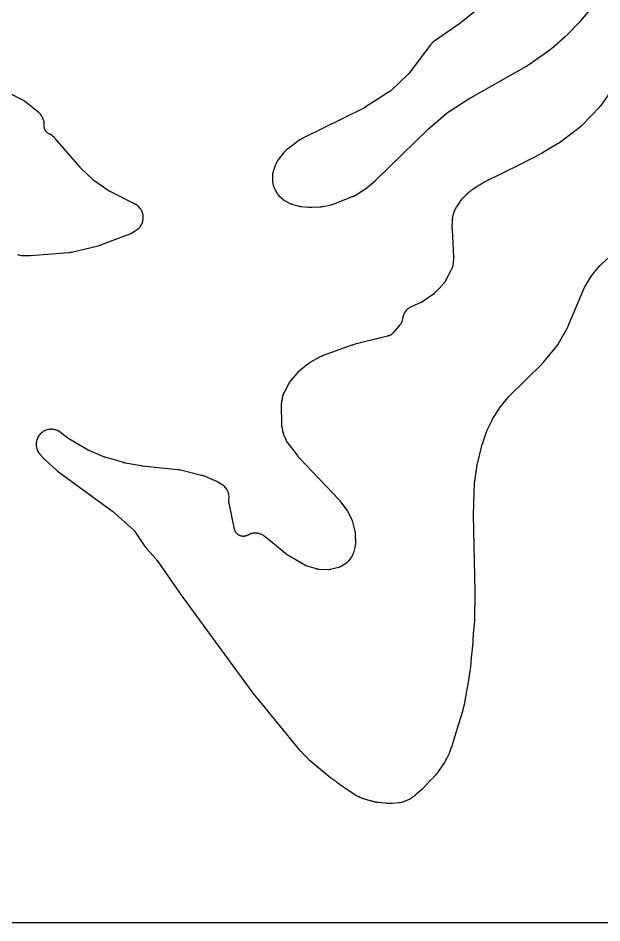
# Model space of a CAD drawing. Header units: millimetres. Extents: x 0 to 300, y 0 to 300.
# Drawn here: x 137 to 233.8, y -0.1 to 150 of the extents above; entities that cross this region are included whole.
import ezdxf

# ---------------------------------------------------------------- set-up
doc = ezdxf.new("R2010")
doc.units = ezdxf.units.MM
doc.layers.add('CUT', color=7, linetype='CONTINUOUS')

msp = doc.modelspace()

# ---------------------------------------------------------------- linework, layer by layer
at = {"layer": 'CUT'}
for points in [[(300.0625, 298.5575), (300.0625, 1.4375), (300.0625, 0.5522), (300.0589, 0.4788), (300.0503, 0.4206), (300.036, 0.3635), (300.0162, 0.3082), (299.991, 0.255), (299.9608, 0.2046), (299.9257, 0.1573), (299.8863, 0.1137), (299.8427, 0.0743), (299.7954, 0.0392), (299.745, 0.009), (299.6918, -0.0162), (299.6365, -0.036), (299.5794, -0.0503), (299.5212, -0.0589), (299.4478, -0.0625), (298.5625, -0.0625), (1.4375, -0.0625)], [(212.6557, 151.045), (210.2369, 149.09), (210.2313, 149.0855), (210.2182, 149.0751), (210.2125, 149.0706), (210.1989, 149.06), (210.1919, 149.0546), (210.1756, 149.042), (210.1685, 149.0367), (210.1603, 149.0305), (210.1532, 149.0252), (210.1365, 149.013), (210.1294, 149.0077), (210.1257, 149.0051), (210.1172, 148.999), (210.0971, 148.9849), (210.0885, 148.9789), (206.0774, 146.2287), (206.0643, 146.2194), (205.9798, 146.1581), (205.9669, 146.1484), (205.9171, 146.1102), (205.8921, 146.0899), (205.7356, 145.9559), (205.689, 145.9115), (205.5477, 145.7614), (205.5263, 145.7374), (205.4858, 145.6894), (205.4756, 145.677), (205.4102, 145.5954), (205.4004, 145.5827), (201.8423, 140.8834), (201.8366, 140.8759), (201.8277, 140.8644), (201.8127, 140.8456), (201.7923, 140.8206), (201.7738, 140.7987), (201.7588, 140.7815), (201.7502, 140.7718), (201.7469, 140.7681), (201.7278, 140.7475), (201.6845, 140.7022), (201.658, 140.6756), (201.6488, 140.6668), (201.642, 140.6603), (198.7717, 137.9554), (198.7641, 137.9483), (198.7522, 137.9374), (198.7323, 137.9196), (198.7053, 137.8962), (198.6809, 137.8758), (198.6613, 137.8599), (198.65, 137.851), (198.6458, 137.8477), (198.6209, 137.8289), (198.5648, 137.7881), (198.5305, 137.7644), (198.5188, 137.7567), (198.5101, 137.751), (194.5547, 135.2116), (194.544, 135.2049), (194.5191, 135.1894), (194.5084, 135.1828), (194.4952, 135.1749), (194.4844, 135.1684), (194.459, 135.1536), (194.4481, 135.1474), (194.4355, 135.1402), (194.4245, 135.1341), (194.3988, 135.12), (194.3877, 135.114), (194.3741, 135.1069), (194.3629, 135.101), (194.3368, 135.0877), (194.3255, 135.082), (184.1705, 130.0654), (184.1589, 130.0595), (184.0844, 130.0207), (184.0729, 130.0146), (184.0286, 129.9902), (184.0062, 129.9773), (183.8624, 129.8901), (183.8406, 129.8762), (183.7985, 129.8481), (183.7878, 129.8408), (183.7189, 129.7927), (183.7083, 129.7851), (181.6457, 128.2768), (181.6347, 128.2685), (181.5635, 128.2139), (181.5527, 128.2054), (181.5107, 128.1716), (181.4896, 128.1538), (181.357, 128.0367), (181.3173, 127.9983), (181.1961, 127.8696), (181.1776, 127.849), (181.1425, 127.8081), (181.1336, 127.7976), (181.0768, 127.7282), (181.0682, 127.7174), (180.1208, 126.5053), (180.1112, 126.4926), (180.0496, 126.4093), (180.0403, 126.3964), (180.0046, 126.3454), (179.9871, 126.3188), (179.8791, 126.1454), (179.8483, 126.0896), (179.7593, 125.9057), (179.7462, 125.8767), (179.7221, 125.8193), (179.7161, 125.8046), (179.6785, 125.708), (179.6729, 125.6931), (179.3171, 124.7016), (179.3124, 124.688), (179.2828, 124.5988), (179.2785, 124.5851), (179.262, 124.5311), (179.2542, 124.5033), (179.2087, 124.3237), (179.1972, 124.2671), (179.1696, 124.0865), (179.1636, 124.029), (179.1533, 123.8441), (179.1524, 123.8152), (179.152, 123.7587), (179.1521, 123.7443), (179.1536, 123.6504), (179.1541, 123.6359), (179.1826, 122.9368), (179.1835, 122.9205), (179.1907, 122.8146), (179.1921, 122.7983), (179.1981, 122.7348), (179.2021, 122.7024), (179.2334, 122.4954), (179.2466, 122.4315), (179.2994, 122.2319), (179.3195, 122.1698), (179.3948, 121.9744), (179.4073, 121.9443), (179.4334, 121.8861), (179.4403, 121.8713), (179.4864, 121.7757), (179.4937, 121.761), (179.8098, 121.1487), (179.8161, 121.1369), (179.8576, 121.0607), (179.8641, 121.049), (179.8901, 121.0037), (179.9039, 120.9808), (179.9958, 120.8362), (180.0264, 120.7924), (180.1293, 120.6583), (180.1637, 120.6174), (180.2797, 120.4914), (180.2982, 120.4721), (180.3352, 120.4353), (180.3448, 120.426), (180.4078, 120.3661), (180.4176, 120.357), (180.7494, 120.0554), (180.7632, 120.0432), (180.8541, 119.9655), (180.8682, 119.9538), (180.9242, 119.9088), (180.9535, 119.8867), (181.1487, 119.7488), (181.1794, 119.7285), (181.2404, 119.6908), (181.2561, 119.6813), (181.3597, 119.6216), (181.3758, 119.6126), (181.8626, 119.3514), (181.8779, 119.3434), (181.9784, 119.2932), (181.994, 119.2857), (182.0551, 119.2573), (182.0868, 119.2436), (182.2955, 119.1609), (182.3279, 119.1491), (182.3919, 119.128), (182.4084, 119.1228), (182.516, 119.0906), (182.5326, 119.0858), (183.4166, 118.8487), (183.4291, 118.8454), (183.5104, 118.8255), (183.523, 118.8225), (183.5721, 118.8116), (183.5974, 118.8065), (183.7623, 118.7772), (183.7878, 118.7732), (183.8377, 118.7665), (183.8505, 118.7649), (183.9337, 118.7556), (183.9465, 118.7543), (185.1657, 118.6439), (185.1869, 118.6424), (185.3248, 118.6348), (185.346, 118.634), (185.5192, 118.6307), (185.5404, 118.6306), (185.6785, 118.6328), (185.6997, 118.6335), (187.0447, 118.7027), (187.0644, 118.7041), (187.1917, 118.7148), (187.2113, 118.7168), (187.3706, 118.7355), (187.3901, 118.7381), (187.5165, 118.7572), (187.5359, 118.7605), (188.6578, 118.9676), (188.6716, 118.9703), (188.7613, 118.989), (188.7751, 118.9921), (188.8287, 119.0046), (188.856, 119.0117), (189.0323, 119.0617), (189.0593, 119.07), (189.1115, 119.0876), (189.1248, 119.0922), (189.211, 119.1234), (189.2242, 119.1283), (192.4564, 120.3842), (192.4697, 120.3896), (192.5559, 120.4255), (192.5691, 120.4311), (192.6204, 120.4539), (192.6463, 120.4662), (192.8131, 120.5502), (192.8384, 120.5637), (192.8873, 120.5913), (192.8997, 120.5985), (192.9799, 120.6464), (192.9921, 120.6539), (194.2312, 121.4345), (194.2467, 121.4446), (194.3463, 121.5117), (194.3614, 121.5223), (194.4838, 121.6103), (194.4986, 121.6213), (194.5939, 121.6945), (194.6083, 121.7059), (196.1851, 122.9951), (196.1953, 123.0036), (196.2611, 123.0599), (196.2711, 123.0687), (196.3522, 123.1412), (196.362, 123.1502), (196.4253, 123.2094), (196.4349, 123.2186), (204.9397, 131.536), (204.9444, 131.5405), (204.9554, 131.5511), (204.9601, 131.5556), (204.9714, 131.5663), (204.9773, 131.5718), (204.9909, 131.5846), (204.9968, 131.5901), (205.0037, 131.5964), (205.0097, 131.6018), (205.0236, 131.6144), (205.0296, 131.6197), (205.0327, 131.6224), (205.0399, 131.6287), (205.0567, 131.6433), (205.0639, 131.6495), (208.2178, 134.3213), (208.2286, 134.3303), (208.2541, 134.3512), (208.2651, 134.3601), (208.2784, 134.3707), (208.2895, 134.3794), (208.3154, 134.3993), (208.3266, 134.4078), (208.3396, 134.4175), (208.3509, 134.4258), (208.3776, 134.445), (208.389, 134.4531), (208.4031, 134.4629), (208.4147, 134.4709), (208.4419, 134.4892), (208.4536, 134.497), (211.6072, 136.553), (211.6121, 136.5562), (211.6237, 136.5637), (211.6286, 136.5668), (211.6405, 136.5744), (211.6467, 136.5782), (211.661, 136.5871), (211.6671, 136.5909), (211.6743, 136.5953), (211.6805, 136.599), (211.695, 136.6077), (211.7012, 136.6114), (211.7044, 136.6133), (211.7118, 136.6176), (211.7291, 136.6276), (211.7366, 136.6319), (221.3031, 142.0258), (221.3163, 142.0334), (221.4013, 142.0842), (221.4143, 142.0922), (221.5194, 142.1588), (221.5322, 142.1671), (221.6145, 142.2222), (221.6271, 142.2308), (225.1804, 144.741), (225.1921, 144.7495), (225.2679, 144.8059), (225.2795, 144.8147), (225.3729, 144.8877), (225.3842, 144.8968), (225.4572, 144.9567), (225.4683, 144.9661), (227.7349, 146.9219), (227.744, 146.9299), (227.8022, 146.9822), (227.8111, 146.9903), (227.8829, 147.0575), (227.8916, 147.0658), (227.9477, 147.1205), (227.9563, 147.129), (230.0668, 149.2686), (230.0753, 149.2773), (230.1296, 149.3347), (230.1379, 149.3436), (230.2047, 149.417), (230.2128, 149.4261), (230.2647, 149.4857), (230.2726, 149.4949), (232.1868, 151.7791)], [(235.5602, 138.2556), (233.6296, 135.5073), (233.6257, 135.5017), (233.6165, 135.4889), (233.6148, 135.4865), (233.5965, 135.4619), (233.559, 135.4133), (233.5459, 135.3968), (233.5269, 135.3745), (233.4755, 135.3163), (233.453, 135.2917), (230.4976, 132.1856), (230.4926, 132.1805), (230.4811, 132.1685), (230.4789, 132.1663), (230.4561, 132.1437), (230.4096, 132.0992), (230.3934, 132.0842), (230.3702, 132.0641), (230.3075, 132.012), (230.2802, 131.9902), (226.7856, 129.307), (226.7746, 129.2988), (226.762, 129.2894), (226.6458, 129.2338), (226.6197, 129.2205), (226.5693, 129.1933), (226.5564, 129.1862), (226.4737, 129.1389), (226.4611, 129.1314), (223.9763, 127.6288), (223.9191, 127.5951), (220.2431, 125.7406), (214.3713, 122.8189), (214.3571, 122.8116), (214.2659, 122.7632), (214.2519, 122.7555), (214.139, 122.6916), (214.1252, 122.6836), (214.0366, 122.6304), (214.0231, 122.622), (213.8774, 122.5291), (213.8696, 122.525), (213.7609, 122.4658), (213.7444, 122.4564), (213.6104, 122.3778), (213.5941, 122.3679), (213.4894, 122.3019), (213.4735, 122.2915), (212.9454, 121.9346), (212.3751, 121.5709), (212.3658, 121.5649), (212.3014, 121.5221), (212.2919, 121.5157), (212.2502, 121.4868), (212.2304, 121.4725), (212.1088, 121.3808), (212.0918, 121.3675), (212.082, 121.3606), (212.0615, 121.3454), (211.9601, 121.2668), (211.955, 121.2632), (211.9446, 121.2556), (211.9041, 121.2257), (211.8837, 121.2099), (211.7534, 121.1045), (211.7338, 121.0879), (211.696, 121.0546), (211.6864, 121.0459), (211.6248, 120.9891), (211.6154, 120.9803), (211.2358, 120.6151), (210.9504, 120.3625), (210.937, 120.3504), (210.8518, 120.2703), (210.8389, 120.2578), (210.7892, 120.2082), (210.7645, 120.182), (210.7105, 120.1211), (210.6726, 120.0819), (210.6488, 120.0558), (210.5869, 119.9835), (210.5537, 119.9477), (210.5311, 119.9218), (210.3888, 119.7494), (210.3677, 119.7223), (210.328, 119.6682), (210.318, 119.6542), (210.2546, 119.5621), (210.245, 119.5478), (209.7963, 118.856), (209.6972, 118.7131), (209.6894, 118.7015), (209.6394, 118.6257), (209.6319, 118.6139), (209.6029, 118.5677), (209.5886, 118.5437), (209.5006, 118.3876), (209.4857, 118.358), (209.417, 118.2265), (209.3933, 118.1754), (209.3251, 118.0084), (209.3151, 117.9821), (209.2967, 117.9303), (209.2922, 117.9169), (209.2636, 117.83), (209.2594, 117.8166), (209.1411, 117.4255), (209.1359, 117.4102), (209.1313, 117.396), (209.1025, 117.3037), (209.0983, 117.2895), (209.0824, 117.2336), (209.075, 117.2048), (209.0319, 117.0191), (209.0214, 116.9606), (208.997, 116.7716), (208.9939, 116.742), (208.9893, 116.6841), (208.9883, 116.6693), (208.9831, 116.5727), (208.9825, 116.5579), (208.9449, 115.2756), (208.9447, 115.2624), (208.944, 115.1766), (208.9441, 115.1634), (208.9457, 115.0557), (208.946, 115.0425), (208.9491, 114.9567), (208.9498, 114.9435), (209.2213, 110.3226), (209.2219, 110.3126), (209.2226, 110.297), (209.2235, 110.2713), (209.2237, 110.2588), (209.2234, 110.2503), (209.2228, 110.2346), (209.2209, 110.1979), (209.22, 110.1822), (209.2187, 110.163), (209.2175, 110.1473), (209.2144, 110.1107), (209.2129, 110.095), (209.1549, 109.5323), (209.0989, 109.0684), (209.0934, 109.0297), (209.0817, 108.9592), (209.0657, 108.8828), (209.0571, 108.8491), (209.0509, 108.8274), (209.0345, 108.778), (209.0067, 108.7049), (208.9784, 108.6391), (208.9621, 108.6035), (208.7295, 108.1226), (207.8175, 106.3144), (207.8126, 106.3047), (207.8048, 106.2897), (207.7915, 106.2652), (207.7732, 106.2325), (207.7661, 106.2202), (207.7468, 106.1959), (207.7195, 106.1632), (207.7104, 106.1527), (207.7034, 106.1449), (206.8871, 105.2326), (206.0016, 104.2965), (205.9923, 104.2867), (205.9796, 104.2737), (205.9408, 104.2362), (205.9269, 104.2236), (205.9169, 104.2165), (205.9064, 104.2093), (205.8984, 104.204), (203.9406, 102.9059), (203.9321, 102.9003), (203.919, 102.8918), (203.8971, 102.8781), (203.8674, 102.8601), (203.8408, 102.8445), (203.8194, 102.8325), (203.8072, 102.8258), (203.8026, 102.8233), (203.7757, 102.8094), (203.7154, 102.7793), (203.6789, 102.7622), (203.6664, 102.7566), (203.6572, 102.7526), (202.2824, 102.1616), (202.2686, 102.1555), (202.1793, 102.1144), (202.1656, 102.1079), (202.1126, 102.0818), (202.0858, 102.0678), (201.9163, 101.9737), (201.865, 101.9417), (201.708, 101.8325), (201.6601, 101.7955), (201.5149, 101.6711), (201.471, 101.6295), (201.3391, 101.491), (201.2996, 101.4452), (201.1823, 101.2942), (201.1476, 101.2446), (201.0461, 101.0825), (201.0166, 101.0297), (200.932, 100.8582), (200.9079, 100.8027), (200.841, 100.6236), (200.8227, 100.566), (200.774, 100.381), (200.7616, 100.3218), (200.7315, 100.1303), (200.7275, 100.1003), (200.7221, 100.0489), (200.7163, 100.0045), (200.7036, 99.9235), (200.6853, 99.8359), (200.6703, 99.7783), (200.6435, 99.693), (200.6228, 99.6371), (200.5876, 99.5548), (200.5615, 99.5013), (200.5184, 99.423), (200.4871, 99.3723), (200.4363, 99.2986), (200.3865, 99.2335), (200.3585, 99.1986), (199.1633, 97.7869), (199.1479, 97.7698), (199.1412, 97.7623), (199.1001, 97.7153), (199.0421, 97.6549), (199.0016, 97.6165), (198.9382, 97.5616), (198.8942, 97.5272), (198.8259, 97.4785), (198.779, 97.4482), (198.7065, 97.4061), (198.6569, 97.3804), (198.5808, 97.3452), (198.529, 97.3242), (198.4499, 97.2963), (198.3764, 97.2741), (198.3359, 97.2629), (198.2191, 97.2336), (192.6703, 95.8394), (192.656, 95.8356), (192.5873, 95.8165), (192.5721, 95.8123), (192.5634, 95.8099), (192.5492, 95.8057), (192.4497, 95.7755), (192.4338, 95.7706), (192.4197, 95.7661), (192.3285, 95.7359), (192.3146, 95.7311), (187.5445, 94.0183), (187.5332, 94.0141), (187.46, 93.9861), (187.4487, 93.9817), (187.405, 93.964), (187.3828, 93.9545), (187.24, 93.8898), (187.2183, 93.8794), (187.1761, 93.8583), (187.1654, 93.8528), (187.0961, 93.8162), (187.0854, 93.8104), (185.4876, 92.9259), (185.4765, 92.9196), (185.4047, 92.8778), (185.3937, 92.8713), (185.3511, 92.8453), (185.3296, 92.8315), (185.1917, 92.739), (185.1708, 92.7243), (185.1306, 92.6948), (185.1204, 92.6871), (185.0545, 92.6366), (185.0444, 92.6287), (183.6589, 91.5176), (183.6471, 91.5078), (183.571, 91.4435), (183.5594, 91.4335), (183.5147, 91.3937), (183.4923, 91.3727), (183.3504, 91.2329), (183.3291, 91.2108), (183.2887, 91.1666), (183.2785, 91.1552), (183.2131, 91.08), (183.2031, 91.0683), (182.1696, 89.817), (182.1603, 89.8055), (182.1013, 89.7304), (182.0923, 89.7187), (182.058, 89.6727), (182.041, 89.6487), (181.9343, 89.4902), (181.9185, 89.4654), (181.8888, 89.4162), (181.8813, 89.4035), (181.834, 89.3205), (181.8268, 89.3077), (181.0792, 87.9204), (181.0713, 87.9053), (181.0215, 87.8061), (181.014, 87.7908), (180.9858, 87.7304), (180.9722, 87.6991), (180.891, 87.4959), (180.8693, 87.4312), (180.8117, 87.2201), (180.8036, 87.1869), (180.7897, 87.1218), (180.7864, 87.105), (180.7664, 86.9958), (180.7636, 86.979), (180.6321, 86.1248), (180.6304, 86.1123), (180.6196, 86.0316), (180.6181, 86.0191), (180.6127, 85.9704), (180.6105, 85.9455), (180.5992, 85.783), (180.598, 85.7579), (180.5967, 85.709), (180.5964, 85.6964), (180.5959, 85.615), (180.596, 85.6024), (180.5961, 85.5937), (180.5962, 85.5854), (180.5962, 85.5853), (180.6352, 82.8869), (180.6353, 82.8841), (180.6356, 82.8717), (180.6384, 82.7915), (180.639, 82.7791), (180.6416, 82.7309), (180.6435, 82.7063), (180.6591, 82.5465), (180.6619, 82.5219), (180.6658, 82.4942), (180.6661, 82.4922), (180.6673, 82.4837), (180.6685, 82.4755), (180.6774, 82.4188), (180.6807, 82.3967), (180.6824, 82.3867), (180.6825, 82.3863), (180.6828, 82.3843), (180.6835, 82.38), (180.6837, 82.3792), (180.6848, 82.3724), (180.7133, 82.2146), (180.7138, 82.2121), (180.8513, 81.4691), (180.8546, 81.4529), (180.877, 81.3477), (180.8807, 81.3316), (180.8807, 81.3315), (180.8963, 81.2676), (180.9051, 81.2352), (180.9683, 81.0267), (180.9789, 80.9949), (181.0013, 80.9334), (181.0073, 80.9177), (181.0475, 80.8164), (181.054, 80.8009), (181.0541, 80.8005), (181.3581, 80.0934), (181.3582, 80.0933), (181.3631, 80.0821), (181.3631, 80.082), (181.3676, 80.0722), (181.3697, 80.0676), (181.3962, 80.0092), (181.3967, 80.0082), (181.3979, 80.0057), (181.4014, 79.9981), (181.4222, 79.9547), (181.4291, 79.941), (181.4314, 79.9366), (181.4324, 79.9344), (181.4327, 79.9339), (181.4327, 79.9338), (181.4328, 79.9338), (181.4333, 79.9327), (181.5002, 79.8067), (181.5073, 79.7934), (181.5321, 79.7509), (181.6172, 79.6181), (181.6215, 79.6117), (181.6309, 79.5977), (181.6585, 79.5583), (181.6657, 79.5483), (181.7129, 79.4838), (181.7202, 79.4739), (182.515, 78.433), (183.351, 77.3379), (183.3612, 77.325), (183.4086, 77.2663), (183.4283, 77.2418), (183.4388, 77.2292), (183.526, 77.1272), (183.5368, 77.1149), (183.6084, 77.0355), (183.6196, 77.0235), (190.1695, 70.1553), (190.1793, 70.1449), (190.202, 70.1203), (190.2116, 70.1097), (190.2233, 70.0967), (190.2327, 70.0859), (190.2546, 70.0607), (190.2639, 70.0498), (190.2802, 70.0303), (190.2893, 70.0193), (190.3104, 69.9933), (190.3194, 69.9821), (190.3302, 69.9684), (190.3389, 69.9571), (190.3592, 69.9305), (190.3677, 69.919), (190.4041, 69.8696), (190.4076, 69.8648), (190.4157, 69.8536), (190.4192, 69.8488), (190.4548, 69.799), (190.4597, 69.7923), (191.4807, 68.4063), (191.4862, 68.3987), (191.495, 68.3866), (191.5159, 68.3562), (191.5499, 68.3046), (191.5647, 68.2814), (191.5663, 68.2789), (191.5804, 68.2553), (191.6114, 68.2015), (191.629, 68.1693), (191.6361, 68.1558), (191.6403, 68.1476), (192.289, 66.8747), (192.2947, 66.8633), (192.3041, 66.8442), (192.3254, 66.7976), (192.3592, 66.7177), (192.3734, 66.682), (192.3748, 66.6783), (192.3874, 66.642), (192.4143, 66.5595), (192.4287, 66.5104), (192.4342, 66.4898), (192.4373, 66.4774), (192.8242, 64.9204), (192.8271, 64.9084), (192.8318, 64.8885), (192.8417, 64.8403), (192.8562, 64.7582), (192.8619, 64.7218), (192.8624, 64.718), (192.8666, 64.6813), (192.8743, 64.5983), (192.8776, 64.5492), (192.8784, 64.5287), (192.8788, 64.5164), (192.9195, 62.8689), (192.9197, 62.8587), (192.9199, 62.8418), (192.9196, 62.8011), (192.9179, 62.7478), (192.9128, 62.6767), (192.9049, 62.6057), (192.8942, 62.5352), (192.8841, 62.4829), (192.8755, 62.4431), (192.8715, 62.4266), (192.8691, 62.4167), (192.5913, 61.3139), (192.5888, 61.3043), (192.5866, 61.2959), (192.5708, 61.2426), (192.5453, 61.1657), (192.5121, 61.0803), (192.4872, 61.0246), (192.4455, 60.943), (192.405, 60.8729), (192.3757, 60.8255), (192.3709, 60.8183), (192.3654, 60.8101), (191.8537, 60.0561), (191.8475, 60.0471), (191.8421, 60.0393), (191.8051, 59.9898), (191.7489, 59.9199), (191.6808, 59.8444), (191.6327, 59.7968), (191.5566, 59.7294), (191.4861, 59.6738), (191.4364, 59.6373), (191.4285, 59.6319), (191.4195, 59.6258), (190.6325, 59.1023), (190.6242, 59.0969), (190.6169, 59.0922), (190.5692, 59.0632), (190.4985, 59.0233), (190.4162, 58.9823), (190.3601, 58.9578), (190.2741, 58.9253), (190.1968, 58.9006), (190.1431, 58.8852), (190.1347, 58.8831), (190.1251, 58.8807), (188.7878, 58.5585), (188.7778, 58.5561), (188.7612, 58.5523), (188.7211, 58.5441), (188.6683, 58.5345), (188.5974, 58.5245), (188.5258, 58.5173), (188.4543, 58.513), (188.4007, 58.512), (188.3598, 58.512), (188.3427, 58.5125), (188.3325, 58.5128), (186.887, 58.5656), (186.8775, 58.566), (186.8617, 58.5668), (186.8238, 58.5694), (186.7741, 58.5738), (186.7081, 58.5822), (186.6422, 58.5931), (186.577, 58.6063), (186.5285, 58.618), (186.4918, 58.6277), (186.4766, 58.6321), (186.4674, 58.6348), (184.9371, 59.0916), (184.9241, 59.0956), (184.9025, 59.1024), (184.8509, 59.1204), (184.7645, 59.1535), (184.7266, 59.1691), (184.7228, 59.1707), (184.6856, 59.188), (184.6026, 59.2288), (184.5544, 59.2544), (184.5347, 59.2656), (184.5229, 59.2724), (181.5884, 61.0034), (181.5822, 61.0071), (181.5678, 61.0158), (181.5616, 61.0195), (181.5607, 61.0201), (181.5589, 61.0211), (181.535, 61.0363), (181.4797, 61.0726), (181.4607, 61.0855), (181.4315, 61.1067), (181.3661, 61.1566), (181.3382, 61.1787), (177.9656, 63.9679), (177.9543, 63.977), (177.8803, 64.0352), (177.8688, 64.0441), (177.8234, 64.0781), (177.7997, 64.0949), (177.6456, 64.1991), (177.596, 64.2292), (177.4347, 64.3168), (177.3824, 64.342), (177.2134, 64.4136), (177.1589, 64.4336), (176.9838, 64.4885), (176.9277, 64.5032), (176.7481, 64.5409), (176.6908, 64.5501), (176.5084, 64.5703), (176.4504, 64.5739), (176.2669, 64.5764), (176.2089, 64.5744), (176.026, 64.5591), (175.9685, 64.5515), (175.7879, 64.5187), (175.7314, 64.5055), (175.5549, 64.4554), (175.4999, 64.4368), (175.329, 64.3699), (175.276, 64.3461), (175.1125, 64.2629), (175.1102, 64.2618), (175.0975, 64.2552), (175.0515, 64.2304), (174.9787, 64.1935), (174.8974, 64.1572), (174.8421, 64.1357), (174.7575, 64.1076), (174.7004, 64.0918), (174.6135, 64.0722), (174.555, 64.062), (174.4666, 64.0511), (174.4075, 64.0468), (174.3184, 64.0447), (174.2591, 64.0463), (174.1703, 64.053), (174.1114, 64.0604), (174.0237, 64.0759), (173.9659, 64.0891), (173.8801, 64.1131), (173.8238, 64.132), (173.7409, 64.1644), (173.6868, 64.1887), (173.6074, 64.2292), (173.556, 64.2587), (173.481, 64.3069), (173.4328, 64.3414), (173.3629, 64.3967), (173.3183, 64.4357), (173.2543, 64.4977), (173.2137, 64.541), (173.1562, 64.609), (173.1201, 64.6561), (173.0695, 64.7294), (173.0383, 64.7798), (172.9952, 64.8578), (172.9691, 64.9111), (172.934, 64.9929), (172.9133, 65.0485), (172.8864, 65.1335), (172.8656, 65.2124), (172.8554, 65.2558), (171.9518, 69.545), (171.9489, 69.5589), (171.9484, 69.5618), (171.9462, 69.5731), (171.941, 69.6009), (171.9389, 69.6122), (171.9385, 69.6146), (171.9317, 69.6633), (171.9225, 69.7445), (171.9169, 69.8347), (171.9162, 69.8948), (171.9196, 69.985), (171.9269, 70.0674), (171.9321, 70.1128), (171.9331, 70.1206), (171.943, 70.2006), (171.9458, 70.2293), (171.9595, 70.4122), (171.961, 70.4711), (171.9564, 70.6662), (171.9518, 70.7272), (171.9276, 70.9189), (171.9169, 70.9791), (171.8733, 71.1673), (171.8565, 71.2261), (171.7939, 71.4089), (171.7712, 71.4657), (171.6904, 71.6412), (171.6621, 71.6954), (171.5639, 71.8618), (171.5301, 71.9127), (171.4155, 72.0683), (171.3767, 72.1156), (171.2469, 72.2586), (171.2035, 72.3017), (171.0597, 72.4308), (171.0122, 72.4693), (170.8539, 72.5847), (170.8287, 72.6021), (170.7788, 72.6347), (170.7659, 72.6429), (170.6814, 72.6951), (170.6682, 72.703), (170.0912, 73.0395), (170.074, 73.0491), (169.9614, 73.1099), (169.9439, 73.119), (169.8001, 73.1906), (169.7824, 73.1991), (169.666, 73.2523), (169.648, 73.2602), (167.8576, 74.0099), (167.8472, 74.0141), (167.7747, 74.0429), (167.7638, 74.0471), (167.7159, 74.0651), (167.6927, 74.0732), (167.5467, 74.1212), (167.524, 74.1282), (167.4844, 74.1394), (167.4737, 74.1424), (167.3991, 74.1622), (167.387, 74.1653), (163.9527, 74.9998), (163.933, 75.0043), (163.8047, 75.0309), (163.7849, 75.0347), (163.623, 75.0626), (163.6031, 75.0657), (163.4733, 75.0837), (163.4533, 75.0861), (157.5554, 75.7014), (157.5486, 75.7021), (157.5327, 75.7039), (157.5259, 75.7047), (157.5096, 75.7067), (157.5013, 75.7077), (157.4818, 75.7102), (157.4734, 75.7113), (157.4638, 75.7127), (157.4554, 75.7139), (157.4359, 75.7168), (157.4276, 75.718), (157.4233, 75.7187), (157.4135, 75.7203), (157.3905, 75.7242), (157.3807, 75.7259), (154.6975, 76.2109), (154.6856, 76.2131), (154.6579, 76.2185), (154.646, 76.2209), (154.6318, 76.2239), (154.6201, 76.2264), (154.5928, 76.2325), (154.5811, 76.2351), (154.5677, 76.2383), (154.556, 76.2412), (154.5288, 76.248), (154.5172, 76.251), (154.503, 76.2547), (154.4914, 76.2579), (154.4644, 76.2654), (154.4528, 76.2688), (151.4279, 77.1573), (151.4157, 77.161), (151.3871, 77.1699), (151.3749, 77.1737), (151.36, 77.1786), (151.3479, 77.1826), (151.3196, 77.1922), (151.3075, 77.1965), (151.2936, 77.2014), (151.2816, 77.2058), (151.2536, 77.2162), (151.2416, 77.2208), (151.227, 77.2265), (151.2151, 77.2312), (151.1874, 77.2424), (151.1756, 77.2473), (148.8362, 78.2353), (148.8233, 78.2409), (148.7931, 78.2541), (148.7803, 78.2599), (148.7646, 78.2671), (148.7518, 78.2731), (148.7221, 78.2874), (148.7094, 78.2936), (148.6949, 78.3008), (148.6824, 78.3072), (148.6531, 78.3223), (148.6406, 78.3289), (148.6255, 78.3371), (148.6131, 78.3439), (148.5843, 78.3599), (148.5721, 78.3669), (145.3997, 80.2047), (145.3863, 80.2126), (145.3553, 80.2313), (145.342, 80.2394), (145.3259, 80.2495), (145.3128, 80.2579), (145.2824, 80.2777), (145.2694, 80.2863), (145.2546, 80.2963), (145.2418, 80.3051), (145.2121, 80.3259), (145.1994, 80.335), (145.1841, 80.3461), (145.1716, 80.3554), (145.1426, 80.3772), (145.1303, 80.3867), (144.0419, 81.2373), (144.0301, 81.2462), (143.9529, 81.3036), (143.9409, 81.3123), (143.8936, 81.3456), (143.869, 81.3621), (143.7087, 81.4636), (143.6571, 81.4928), (143.4899, 81.5769), (143.4358, 81.6009), (143.2611, 81.668), (143.2048, 81.6866), (143.0243, 81.7362), (142.9665, 81.7491), (142.782, 81.7807), (142.7232, 81.7878), (142.5365, 81.8011), (142.4773, 81.8024), (142.2902, 81.7972), (142.2312, 81.7926), (142.0455, 81.769), (141.9872, 81.7587), (141.8047, 81.7169), (141.7477, 81.7008), (141.5703, 81.6412), (141.5151, 81.6197), (141.3444, 81.5429), (141.2917, 81.516), (141.1294, 81.4227), (141.0795, 81.3907), (140.9272, 81.282), (140.8808, 81.2452), (140.7399, 81.122), (140.6973, 81.0808), (140.5693, 80.9443), (140.5309, 80.8992), (140.417, 80.7507), (140.3833, 80.702), (140.2845, 80.5429), (140.2558, 80.4912), (140.1732, 80.3232), (140.1497, 80.2688), (140.084, 80.0936), (140.066, 80.0371), (140.018, 79.8562), (140.0056, 79.7983), (139.9756, 79.6136), (139.969, 79.5547), (139.9574, 79.3679), (139.9566, 79.3087), (139.9635, 79.1216), (139.9685, 79.0626), (139.9938, 78.8772), (140.0046, 78.8189), (140.048, 78.6369), (140.0646, 78.58), (140.1257, 78.4031), (140.1478, 78.3481), (140.2261, 78.1781), (140.2535, 78.1256), (140.3481, 77.9641), (140.3805, 77.9146), (140.4922, 77.7611), (140.5102, 77.7376), (140.5465, 77.6926), (140.5559, 77.6811), (140.6181, 77.6077), (140.6278, 77.5965), (141.1157, 77.0487), (141.1264, 77.037), (141.1972, 76.9616), (141.2083, 76.9501), (141.2996, 76.8579), (141.311, 76.8468), (141.3857, 76.7753), (141.3973, 76.7644), (143.3285, 75.0112), (143.3407, 75.0004), (143.4206, 74.9317), (143.4331, 74.9213), (143.5357, 74.8377), (143.5485, 74.8277), (143.632, 74.7633), (143.645, 74.7536), (152.4366, 68.3576), (152.446, 68.3506), (152.4679, 68.3343), (152.4772, 68.3273), (152.4885, 68.3186), (152.4977, 68.3114), (152.5191, 68.2945), (152.5282, 68.2872), (152.5387, 68.2788), (152.5477, 68.2714), (152.5686, 68.2539), (152.5776, 68.2464), (152.5884, 68.2371), (152.5972, 68.2295), (152.6177, 68.2115), (152.6265, 68.2038), (156.1886, 64.9981), (156.1957, 64.9916), (156.2068, 64.9815), (156.2248, 64.9644), (156.2486, 64.9413), (156.2695, 64.9204), (156.2724, 64.9173), (156.3073, 64.879), (156.3533, 64.8253), (156.3951, 64.7727), (156.4233, 64.7345), (156.4459, 64.7023), (156.4531, 64.6917), (156.4584, 64.6836), (157.8616, 62.5423), (157.8739, 62.5244), (157.9555, 62.4091), (157.9684, 62.3916), (158.076, 62.2508), (158.0895, 62.2338), (158.1793, 62.1247), (158.1935, 62.1082), (159.8494, 60.2393), (159.858, 60.2295), (159.8779, 60.2063), (159.8864, 60.1963), (159.8966, 60.1841), (159.905, 60.174), (159.9242, 60.1502), (159.9324, 60.14), (159.9417, 60.1282), (159.9497, 60.1179), (159.9682, 60.0936), (159.9761, 60.0831), (159.9856, 60.0703), (159.9933, 60.0597), (160.0112, 60.0349), (160.0187, 60.0242), (164.2676, 53.928), (164.2696, 53.9251), (164.2834, 53.9055), (164.2856, 53.9025), (164.303, 53.8781), (164.3051, 53.8752), (164.319, 53.856), (164.3213, 53.8529), (176.0878, 37.8208), (176.0924, 37.8146), (176.1248, 37.7716), (176.1299, 37.765), (176.1711, 37.7119), (176.1761, 37.7055), (176.2092, 37.664), (176.2147, 37.6572), (183.6543, 28.6062), (183.6636, 28.5952), (183.7248, 28.5243), (183.7343, 28.5135), (183.8132, 28.4264), (183.823, 28.4159), (183.8874, 28.348), (183.8975, 28.3377), (184.4706, 27.763), (184.5039, 27.7266), (184.5118, 27.7182), (184.5467, 27.6814), (184.5639, 27.6641), (184.6733, 27.558), (184.6905, 27.542), (184.6947, 27.5383), (184.9544, 27.2778), (184.9644, 27.2681), (185.0298, 27.2054), (185.04, 27.1959), (185.124, 27.1192), (185.1344, 27.1099), (185.2026, 27.0504), (185.2132, 27.0414), (188.86, 24.0077), (188.8698, 23.9997), (188.934, 23.9485), (188.944, 23.9408), (189.026, 23.8782), (189.0361, 23.8706), (189.1025, 23.8222), (189.1128, 23.8148), (189.5986, 23.4756), (189.8984, 23.2274), (189.9127, 23.216), (190.0066, 23.143), (190.0212, 23.132), (190.1417, 23.0441), (190.1567, 23.0335), (190.2548, 22.9664), (190.2701, 22.9563), (191.1333, 22.4038), (192.7999, 21.24), (192.8109, 21.2325), (192.8832, 21.1843), (192.8945, 21.177), (192.9386, 21.1491), (192.9615, 21.1353), (193.1101, 21.0501), (193.1576, 21.0256), (193.3133, 20.9539), (193.3378, 20.9433), (193.3862, 20.9236), (193.3986, 20.9187), (193.4798, 20.8877), (193.4923, 20.8831), (193.54, 20.8661), (193.556, 20.8564), (193.5688, 20.8489), (193.6193, 20.82), (193.6455, 20.8058), (193.8158, 20.7193), (193.8702, 20.695), (194.0481, 20.6259), (194.0762, 20.6158), (194.1314, 20.5974), (194.1456, 20.5929), (194.2382, 20.5646), (194.2525, 20.5605), (194.9155, 20.376), (195.1844, 20.2803), (195.1991, 20.2752), (195.2949, 20.2439), (195.3097, 20.2392), (195.3678, 20.2219), (195.3978, 20.2137), (195.5937, 20.1661), (195.624, 20.1595), (195.6835, 20.1482), (195.6988, 20.1455), (195.7984, 20.1294), (195.807, 20.1281), (195.953, 20.0875), (195.9653, 20.0842), (196.0456, 20.0637), (196.058, 20.0606), (196.1065, 20.0493), (196.1315, 20.0441), (196.2943, 20.0134), (196.3194, 20.0092), (196.3687, 20.0021), (196.3814, 20.0004), (196.4636, 19.9903), (196.4763, 19.9888), (197.8705, 19.8471), (198.0915, 19.817), (198.1071, 19.8151), (198.2086, 19.804), (198.2242, 19.8025), (198.2853, 19.7974), (198.3167, 19.7956), (198.5207, 19.7894), (198.5522, 19.7893), (198.6135, 19.7906), (198.6292, 19.7912), (198.6615, 19.7927), (198.6999, 19.7928), (198.731, 19.7937), (198.7916, 19.797), (198.8071, 19.798), (198.9077, 19.8061), (198.9232, 19.8075), (199.0056, 19.8163), (200.1533, 19.9016), (200.1688, 19.903), (200.2692, 19.9131), (200.2846, 19.9148), (200.3447, 19.9224), (200.3754, 19.9271), (200.5712, 19.9623), (200.6316, 19.9764), (200.8227, 20.0316), (200.8523, 20.041), (200.9096, 20.0608), (200.9242, 20.0661), (200.9625, 20.0804), (201.0262, 20.1), (201.0804, 20.1196), (201.2511, 20.1906), (201.2774, 20.2023), (201.3283, 20.2264), (201.3313, 20.2279), (201.629, 20.3484), (201.6432, 20.3544), (201.7349, 20.3943), (201.749, 20.4006), (201.8034, 20.426), (201.831, 20.4397), (202.0053, 20.532), (202.0581, 20.5636), (202.222, 20.6733), (202.2471, 20.6911), (202.2952, 20.727), (202.3075, 20.7364), (202.3575, 20.7758), (202.4032, 20.8029), (202.4267, 20.8177), (202.5753, 20.9157), (202.6202, 20.9484), (202.7591, 21.0597), (202.7804, 21.0776), (202.8211, 21.1135), (202.8314, 21.1227), (202.8978, 21.184), (202.9079, 21.1935), (203.1814, 21.4577), (203.9061, 22.059), (203.9203, 22.0711), (204.0109, 22.1511), (204.0246, 22.1637), (204.1352, 22.2676), (204.1485, 22.2805), (204.234, 22.3661), (204.247, 22.3794), (205.3473, 23.5506), (205.8025, 23.9904), (205.8127, 24.0005), (205.8781, 24.0668), (205.888, 24.0771), (205.9264, 24.1179), (205.9455, 24.1392), (206.0665, 24.2808), (206.0846, 24.303), (206.1188, 24.3472), (206.1275, 24.3587), (206.1828, 24.4336), (206.1911, 24.4453), (206.2006, 24.4588), (206.395, 24.6657), (206.4021, 24.6734), (206.4514, 24.7277), (206.4586, 24.7359), (206.4903, 24.7721), (206.5052, 24.7898), (206.596, 24.9021), (206.6097, 24.9196), (206.6328, 24.9506), (206.6391, 24.959), (206.6815, 25.0178), (206.6883, 25.0274), (207.6343, 26.3935), (207.6403, 26.4024), (207.6818, 26.4645), (207.6879, 26.4739), (207.7143, 26.5151), (207.7266, 26.5353), (207.801, 26.6623), (207.8121, 26.6821), (207.8307, 26.7168), (207.8357, 26.7263), (207.8694, 26.792), (207.8748, 26.8027), (207.9663, 26.9901), (207.9821, 27.0172), (208.0847, 27.204), (208.0997, 27.2332), (208.1274, 27.2909), (208.1343, 27.3058), (208.1778, 27.4032), (208.1842, 27.4183), (208.2341, 27.5387), (208.514, 28.1118), (208.5185, 28.1214), (208.5498, 28.1884), (208.5544, 28.1985), (208.5741, 28.2428), (208.5832, 28.2644), (208.6371, 28.3998), (208.6451, 28.4209), (208.6581, 28.4576), (208.6616, 28.4676), (208.6849, 28.537), (208.6885, 28.5483), (208.802, 28.9098), (208.9752, 29.3278), (208.981, 29.3425), (209.0178, 29.4384), (209.0233, 29.4533), (209.0663, 29.5749), (209.0714, 29.5898), (209.1031, 29.6875), (209.1077, 29.7026), (210.0199, 32.79), (210.7293, 35.0502), (210.7348, 35.0686), (210.7683, 35.1886), (210.7731, 35.2071), (210.8103, 35.3589), (210.8146, 35.3776), (210.8403, 35.4995), (210.844, 35.5183), (210.8713, 35.6717), (210.957, 35.9617), (210.9617, 35.9783), (210.9904, 36.087), (210.9946, 36.1038), (211.0267, 36.2411), (211.0304, 36.258), (211.0528, 36.3681), (211.056, 36.3851), (211.1755, 37.073), (211.1762, 37.0764), (211.1921, 37.1603), (211.1944, 37.1732), (211.2374, 37.4293), (211.8296, 40.8384), (211.8309, 40.8468), (211.8402, 40.9047), (211.8415, 40.9137), (211.852, 40.9861), (211.8532, 40.9949), (211.8605, 41.0523), (211.8617, 41.0617), (211.8931, 41.3407), (212.0115, 42.0469), (212.0134, 42.0589), (212.0249, 42.1369), (212.0265, 42.1489), (212.0389, 42.2471), (212.0403, 42.2592), (212.0486, 42.3376), (212.0498, 42.3497), (212.1842, 43.9233), (212.4597, 46.3676), (212.4607, 46.378), (212.4676, 46.4502), (212.4686, 46.4613), (212.4754, 46.5514), (212.4762, 46.5623), (212.4803, 46.6336), (212.4809, 46.6453), (212.5296, 47.9104), (212.7222, 49.9702), (212.7232, 49.9813), (212.7289, 50.058), (212.7297, 50.0698), (212.735, 50.1655), (212.7355, 50.1771), (212.7382, 50.2529), (212.7385, 50.2653), (212.8057, 54.7502), (212.8058, 54.7558), (212.806, 54.7947), (212.806, 54.8007), (212.8058, 54.8492), (212.8057, 54.8551), (212.8052, 54.8934), (212.8051, 54.8997), (212.4935, 67.5332), (212.4934, 67.539), (212.4931, 67.5526), (212.493, 67.5584), (212.4929, 67.5723), (212.4928, 67.5794), (212.4928, 67.5961), (212.4928, 67.6032), (212.4928, 67.6115), (212.4929, 67.6187), (212.4931, 67.6354), (212.4932, 67.6425), (212.4932, 67.6461), (212.4935, 67.6546), (212.494, 67.6744), (212.4943, 67.6828), (212.6985, 72.9343), (212.699, 72.9466), (212.7005, 72.9752), (212.7013, 72.9875), (212.7022, 73.0023), (212.7031, 73.0146), (212.7054, 73.0431), (212.7065, 73.0553), (212.7078, 73.0693), (212.709, 73.0815), (212.7121, 73.1099), (212.7135, 73.1221), (212.7153, 73.137), (212.7168, 73.1491), (212.7206, 73.1775), (212.7224, 73.1896), (213.1186, 75.8493), (213.1201, 75.8596), (213.124, 75.8835), (213.1257, 75.8938), (213.1279, 75.9063), (213.1297, 75.9165), (213.1341, 75.9404), (213.136, 75.9506), (213.1384, 75.9624), (213.1404, 75.9726), (213.1454, 75.9963), (213.1476, 76.0065), (213.1503, 76.0189), (213.1526, 76.029), (213.1581, 76.0526), (213.1605, 76.0628), (213.89, 79.0399), (213.8925, 79.0496), (213.8983, 79.0723), (213.9009, 79.082), (213.904, 79.0938), (213.9067, 79.1035), (213.913, 79.126), (213.9158, 79.1357), (213.919, 79.1468), (213.9219, 79.1564), (213.9287, 79.1788), (213.9317, 79.1884), (213.9354, 79.2), (213.9385, 79.2096), (213.9458, 79.2318), (213.949, 79.2413), (214.6843, 81.3915), (214.6886, 81.4038), (214.6989, 81.4324), (214.7034, 81.4446), (214.7089, 81.4595), (214.7136, 81.4717), (214.7247, 81.5), (214.7295, 81.5121), (214.7351, 81.5259), (214.7401, 81.5379), (214.752, 81.5659), (214.7572, 81.5778), (214.7636, 81.5923), (214.769, 81.6042), (214.7816, 81.6318), (214.7872, 81.6436), (215.5921, 83.3306), (215.598, 83.3426), (215.6118, 83.3705), (215.6178, 83.3824), (215.6253, 83.3969), (215.6315, 83.4087), (215.6461, 83.4362), (215.6525, 83.4479), (215.6599, 83.4614), (215.6664, 83.473), (215.6819, 83.5), (215.6886, 83.5116), (215.6969, 83.5256), (215.7038, 83.537), (215.72, 83.5636), (215.7271, 83.5749), (216.7539, 85.1987), (216.7605, 85.209), (216.7761, 85.2329), (216.7829, 85.2431), (216.7912, 85.2556), (216.7981, 85.2657), (216.8143, 85.2892), (216.8214, 85.2992), (216.8295, 85.3107), (216.8367, 85.3207), (216.8536, 85.3437), (216.8609, 85.3536), (216.8699, 85.3655), (216.8773, 85.3752), (216.8949, 85.3978), (216.9024, 85.4075), (218.2086, 87.0467), (218.217, 87.0571), (218.2367, 87.0811), (218.2452, 87.0913), (218.2557, 87.1037), (218.2643, 87.1138), (218.2847, 87.1371), (218.2936, 87.1471), (218.3038, 87.1585), (218.3127, 87.1683), (218.3338, 87.1911), (218.3429, 87.2008), (218.3541, 87.2125), (218.3634, 87.2221), (218.3851, 87.2442), (218.3945, 87.2536), (223.9435, 92.7404), (223.9539, 92.751), (224.0207, 92.8205), (224.0309, 92.8313), (224.1126, 92.9205), (224.1225, 92.9316), (224.1858, 93.0042), (224.1954, 93.0155), (226.2971, 95.5508), (226.3055, 95.5612), (226.3591, 95.6288), (226.3672, 95.6393), (226.3985, 95.6807), (226.4141, 95.7023), (226.5121, 95.8444), (226.5267, 95.8666), (226.5542, 95.9106), (226.5611, 95.9219), (226.6053, 95.9961), (226.612, 96.0076), (228.1018, 98.64), (228.1105, 98.6559), (228.1654, 98.7601), (228.1736, 98.7763), (228.2385, 98.9091), (228.2462, 98.9255), (228.2947, 99.0328), (228.3019, 99.0494), (230.8528, 105.1821), (230.8555, 105.1887), (230.8621, 105.2042), (230.8633, 105.207), (230.8767, 105.2367), (230.9047, 105.2958), (230.9145, 105.3159), (230.9293, 105.3433), (230.9697, 105.4152), (230.9876, 105.4457), (232.0915, 107.2396), (232.0995, 107.2524), (232.1184, 107.282), (232.1266, 107.2946), (232.1365, 107.3096), (232.1448, 107.3219), (232.1645, 107.3506), (232.173, 107.3628), (232.183, 107.3768), (232.1918, 107.3889), (232.2124, 107.417), (232.2214, 107.4289), (232.2324, 107.4434), (232.2416, 107.4552), (232.2632, 107.4826), (232.2725, 107.4943), (233.3525, 108.8173), (233.3621, 108.8289), (233.3849, 108.8559), (233.3948, 108.8674), (233.4069, 108.8813), (233.417, 108.8926), (233.4407, 108.9188), (233.4509, 108.93), (233.4628, 108.9426), (233.4732, 108.9536), (233.4978, 108.979), (233.5084, 108.9898), (233.5215, 109.0029), (233.5323, 109.0135), (233.5577, 109.038), (233.5686, 109.0484), (235.1066, 110.4859)], [(136.8515, 110.789), (137.026, 110.7318), (137.0819, 110.7165), (137.2611, 110.6764), (137.3183, 110.6665), (137.503, 110.6437), (137.5318, 110.6408), (137.5884, 110.6366), (137.6029, 110.6357), (137.6971, 110.6309), (137.7116, 110.6304), (138.6083, 110.6069), (138.6239, 110.6067), (138.7251, 110.6066), (138.7407, 110.6068), (138.8677, 110.6101), (138.8833, 110.6107), (138.9844, 110.6159), (138.9999, 110.6169), (145.3524, 111.111), (145.3633, 111.112), (145.4398, 111.1193), (145.4512, 111.1205), (145.5013, 111.1263), (145.5254, 111.1296), (145.6749, 111.153), (145.6979, 111.1571), (145.7377, 111.1649), (145.7485, 111.1672), (145.8227, 111.1832), (145.8348, 111.186), (150.2164, 112.2277), (150.2352, 112.2325), (150.357, 112.2657), (150.3756, 112.2711), (150.527, 112.3176), (150.5455, 112.3236), (150.6648, 112.3646), (150.6831, 112.3712), (155.2372, 114.1006), (155.2471, 114.1044), (155.3156, 114.1318), (155.3258, 114.136), (155.3705, 114.1548), (155.3918, 114.1643), (155.5235, 114.226), (155.5437, 114.2359), (155.5783, 114.2537), (155.5877, 114.2586), (155.6521, 114.2932), (155.6624, 114.2989), (156.3983, 114.7129), (156.4111, 114.7204), (156.4935, 114.7695), (156.5061, 114.7772), (156.5549, 114.8079), (156.5795, 114.8242), (156.7345, 114.9328), (156.7812, 114.9691), (156.9228, 115.0907), (156.9656, 115.1313), (157.0946, 115.2663), (157.1333, 115.3109), (157.2484, 115.4579), (157.2824, 115.5061), (157.3825, 115.6637), (157.4117, 115.7151), (157.4958, 115.8817), (157.5198, 115.9357), (157.5871, 116.1098), (157.6057, 116.1659), (157.6555, 116.3457), (157.6685, 116.4034), (157.7005, 116.5873), (157.7077, 116.6459), (157.7214, 116.8321), (157.7229, 116.8911), (157.7182, 117.0777), (157.7138, 117.1366), (157.6909, 117.3219), (157.6807, 117.38), (157.6397, 117.5622), (157.6239, 117.6191), (157.5651, 117.7962), (157.5438, 117.8513), (157.4679, 118.0219), (157.4412, 118.0746), (157.3489, 118.2368), (157.3172, 118.2867), (157.2094, 118.4391), (157.173, 118.4855), (157.0507, 118.6266), (157.0099, 118.6693), (156.8744, 118.7977), (156.8296, 118.8361), (156.6821, 118.9505), (156.6337, 118.9844), (156.4735, 119.0851), (156.4481, 119.1002), (156.3978, 119.1285), (156.3848, 119.1356), (156.3001, 119.1805), (156.2869, 119.1873), (152.2198, 121.217), (152.2054, 121.2243), (152.1721, 121.2417), (152.1579, 121.2493), (152.1406, 121.2587), (152.1265, 121.2665), (152.0939, 121.2851), (152.0799, 121.2931), (152.0554, 121.3076), (152.0417, 121.316), (152.0097, 121.3357), (151.996, 121.3443), (151.9795, 121.3549), (151.966, 121.3637), (151.9347, 121.3845), (151.9214, 121.3936), (149.5172, 123.06), (149.5094, 123.0654), (149.4964, 123.0746), (149.4658, 123.0973), (149.4147, 123.1369), (149.3924, 123.1548), (149.39, 123.1567), (149.3683, 123.1753), (149.3198, 123.218), (149.2917, 123.2439), (149.2803, 123.2548), (149.2734, 123.2615), (147.3739, 125.1242), (147.314, 125.183), (147.3072, 125.1897), (147.2914, 125.2055), (147.2847, 125.2123), (147.2765, 125.2207), (147.2699, 125.2276), (147.2544, 125.2437), (147.2479, 125.2507), (147.2363, 125.263), (147.2298, 125.2701), (147.2147, 125.2865), (147.2082, 125.2936), (147.2004, 125.3023), (147.1941, 125.3095), (147.1793, 125.3262), (147.1731, 125.3335), (143.1275, 130.0392), (143.1177, 130.0503), (143.0529, 130.122), (143.0428, 130.133), (143.0028, 130.1751), (142.9818, 130.1961), (142.8439, 130.3276), (142.7988, 130.3665), (142.6506, 130.4821), (142.602, 130.5163), (142.4431, 130.6166), (142.3913, 130.6458), (142.2209, 130.7312), (142.1939, 130.7438), (142.1922, 130.7446), (142.1532, 130.7629), (142.0826, 130.7981), (142.0074, 130.8401), (141.9588, 130.8705), (141.888, 130.9195), (141.8425, 130.9544), (141.7768, 131.01), (141.7348, 131.0491), (141.6746, 131.1107), (141.6366, 131.1536), (141.5826, 131.2207), (141.5489, 131.267), (141.5015, 131.3389), (141.4724, 131.3883), (141.4321, 131.4644), (141.4078, 131.5163), (141.375, 131.596), (141.3558, 131.65), (141.3308, 131.7324), (141.3168, 131.788), (141.2997, 131.8724), (141.2911, 131.9291), (141.2823, 132.0147), (141.2791, 132.072), (141.2784, 132.1581), (141.2816, 132.2369), (141.2844, 132.2799), (141.2846, 132.2826), (141.2869, 132.3417), (141.285, 132.5286), (141.2815, 132.5876), (141.2612, 132.7734), (141.2519, 132.8318), (141.2134, 133.0147), (141.1983, 133.0719), (141.142, 133.2501), (141.1214, 133.3056), (141.0479, 133.4774), (141.0219, 133.5305), (140.9318, 133.6943), (140.9008, 133.7446), (140.7949, 133.8987), (140.7591, 133.9457), (140.6386, 134.0886), (140.5983, 134.1319), (140.4625, 134.2641), (140.4408, 134.2842), (140.3975, 134.3223), (140.3863, 134.332), (140.3127, 134.3937), (140.3012, 134.4031), (138.2427, 136.0448), (138.2314, 136.0536), (138.1573, 136.1099), (138.1458, 136.1185), (138.1004, 136.1512), (138.0768, 136.1674), (137.9208, 136.2691), (137.8965, 136.2842), (137.8482, 136.3125), (137.8357, 136.3196), (137.7543, 136.3647), (137.7417, 136.3715), (135.5024, 137.5435)]]:
    msp.add_lwpolyline(points, dxfattribs=at)

doc.saveas('drawing.dxf')
